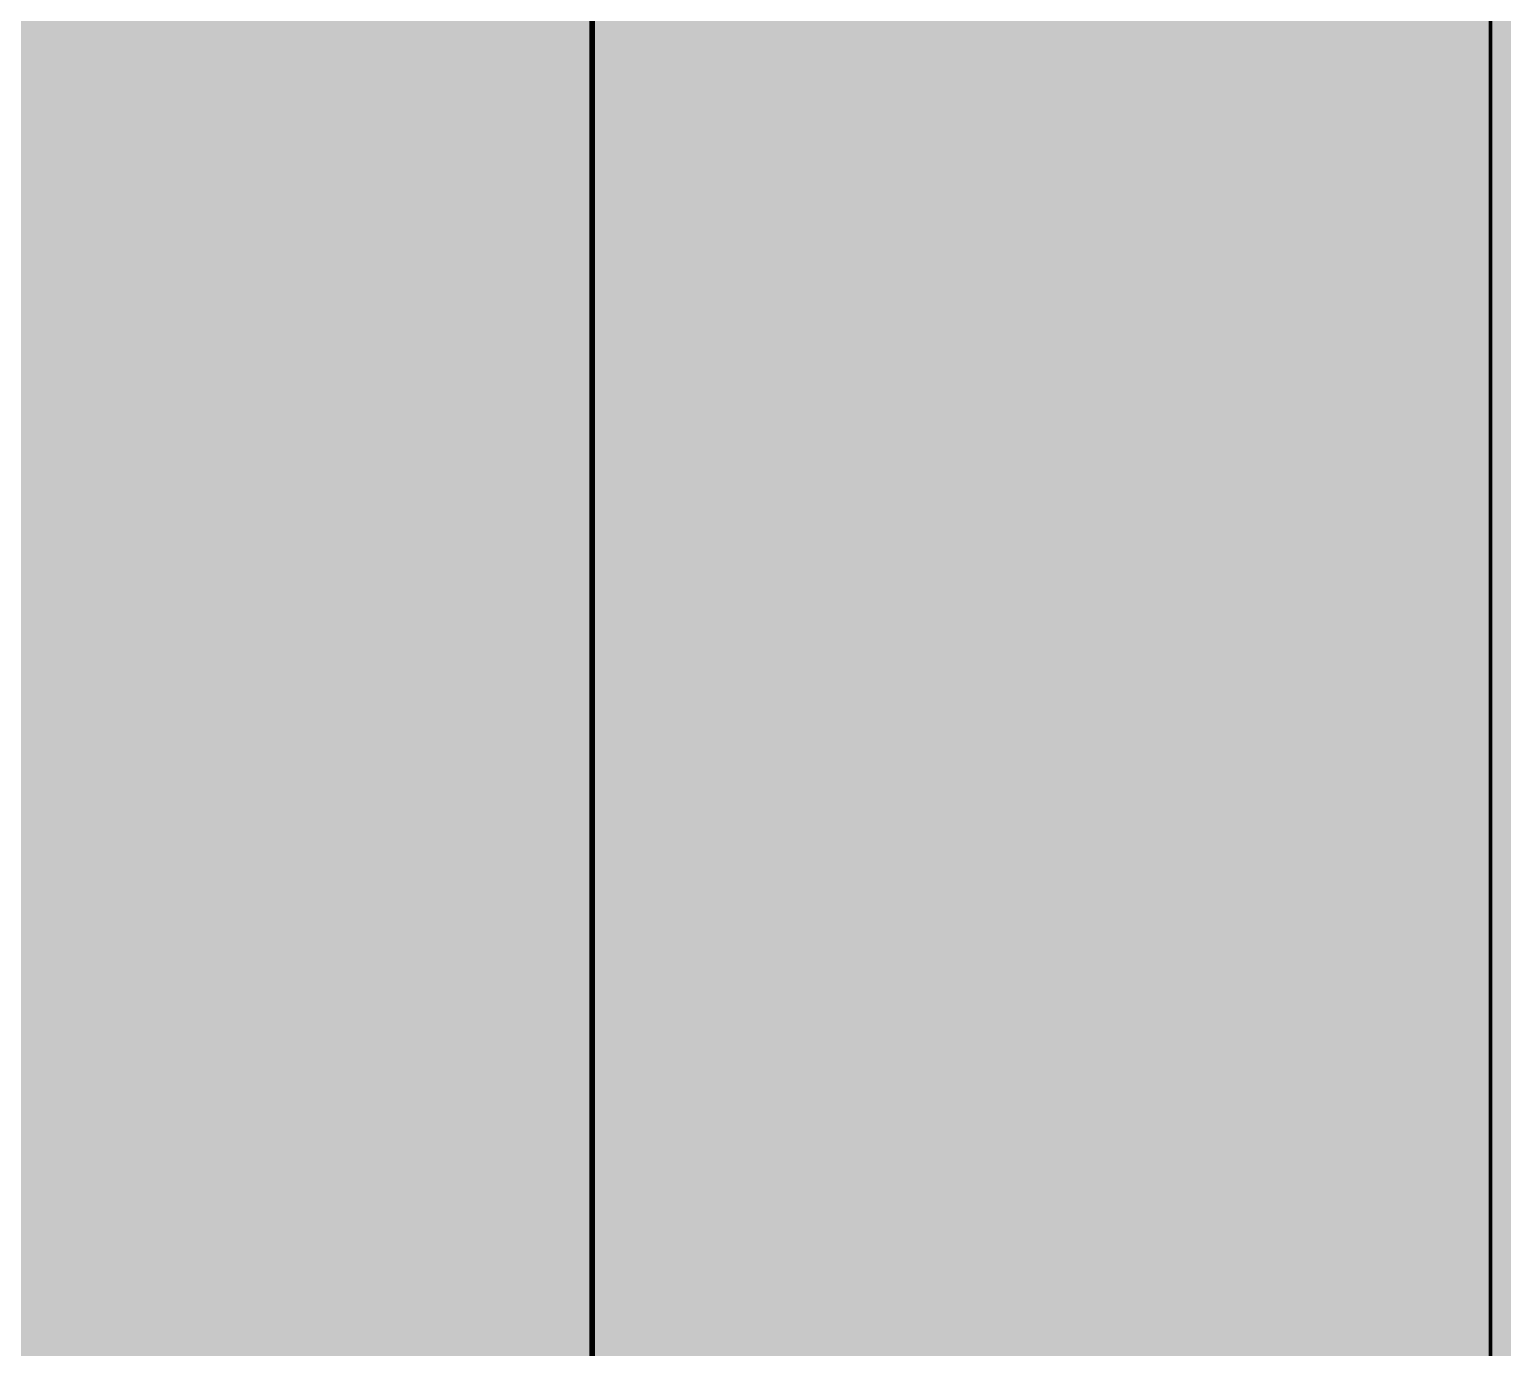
# Model space of a CAD drawing. Header units: millimetres. Extents: x 0 to 418, y 2 to 297.
# Drawn here: x 347.71 to 372, y 219.51 to 241.25 of the extents above; entities that cross this region are included whole.
import ezdxf

# ---------------------------------------------------------------- set-up
doc = ezdxf.new("R2010")
doc.units = ezdxf.units.MM
doc.header["$MEASUREMENT"] = 0
doc.layers.get('0').update_dxf_attribs({"linetype": 'CONTINUOUS'})

msp = doc.modelspace()

# ---------------------------------------------------------------- hatches: boundary and pattern name
at = {"true_color": 0xffffff}
for points in [[(-0.132, 297.01), (-0.132, 1.627), (417.7, 1.627), (417.7, 297.01)], [(-0.132, 297.01), (-0.132, 1.89), (417.7, 1.89), (417.7, 297.01)], [(346.856, 259.828), (346.856, 215.098), (356.969, 215.098), (356.969, 259.828)], [(357.002, 259.828), (357.002, 195.233), (371.803, 195.233), (371.803, 259.828)]]:
    msp.add_hatch(color=0, dxfattribs=at).paths.add_polyline_path(points)
at = {"true_color": 0x000007}
h = msp.add_hatch(color=0, dxfattribs=at)
h.paths.add_polyline_path([(349.421, 237.94), (350.013, 240.834), (350.885, 240.834), (350.885, 240.834), (350.911, 240.834), (350.937, 240.834), (350.963, 240.833), (350.987, 240.833), (351.012, 240.832), (351.036, 240.831), (351.059, 240.83), (351.081, 240.829), (351.104, 240.827), (351.125, 240.826), (351.146, 240.824), (351.166, 240.822), (351.186, 240.82), (351.205, 240.817), (351.224, 240.815), (351.242, 240.812), (351.259, 240.809), (351.276, 240.806), (351.292, 240.803), (351.307, 240.8), (351.322, 240.796), (351.336, 240.793), (351.349, 240.789), (351.362, 240.785), (351.382, 240.781), (351.402, 240.776), (351.422, 240.77), (351.441, 240.764), (351.46, 240.758), (351.479, 240.751), (351.498, 240.744), (351.516, 240.737), (351.534, 240.729), (351.551, 240.72), (351.569, 240.712), (351.586, 240.703), (351.603, 240.693), (351.619, 240.684), (351.635, 240.673), (351.652, 240.663), (351.667, 240.652), (351.683, 240.642), (351.699, 240.63), (351.714, 240.619), (351.729, 240.607), (351.744, 240.595), (351.758, 240.583), (351.773, 240.571), (351.787, 240.559), (351.801, 240.546), (351.814, 240.533), (351.828, 240.519), (351.84, 240.505), (351.853, 240.491), (351.865, 240.476), (351.877, 240.461), (351.888, 240.446), (351.9, 240.431), (351.91, 240.415), (351.921, 240.398), (351.931, 240.382), (351.941, 240.365), (351.95, 240.348), (351.959, 240.33), (351.968, 240.312), (351.976, 240.294), (351.984, 240.275), (351.992, 240.256), (351.999, 240.237), (352.006, 240.217), (352.013, 240.197), (352.019, 240.176), (352.019, 240.176), (352.028, 240.158), (352.035, 240.139), (352.043, 240.119), (352.05, 240.1), (352.056, 240.08), (352.063, 240.06), (352.069, 240.039), (352.074, 240.018), (352.08, 239.997), (352.085, 239.975), (352.089, 239.954), (352.093, 239.932), (352.097, 239.91), (352.101, 239.887), (352.104, 239.864), (352.107, 239.841), (352.11, 239.818), (352.112, 239.795), (352.114, 239.771), (352.115, 239.747), (352.117, 239.723), (352.117, 239.699), (352.118, 239.675), (352.118, 239.65), (352.118, 239.622), (352.117, 239.593), (352.116, 239.565), (352.114, 239.536), (352.112, 239.508), (352.109, 239.481), (352.106, 239.453), (352.103, 239.425), (352.099, 239.398), (352.095, 239.371), (352.09, 239.344), (352.085, 239.317), (352.08, 239.291), (352.074, 239.264), (352.068, 239.238), (352.062, 239.212), (352.056, 239.186), (352.049, 239.16), (352.042, 239.134), (352.034, 239.109), (352.027, 239.084), (352.019, 239.059), (352.011, 239.034), (352.003, 239.009), (351.995, 238.986), (351.986, 238.964), (351.977, 238.941), (351.967, 238.919), (351.958, 238.896), (351.948, 238.874), (351.937, 238.852), (351.927, 238.83), (351.916, 238.808), (351.905, 238.786), (351.893, 238.765), (351.882, 238.744), (351.87, 238.723), (351.858, 238.702), (351.845, 238.682), (351.832, 238.662), (351.82, 238.642), (351.806, 238.623), (351.793, 238.604), (351.78, 238.585), (351.766, 238.567), (351.752, 238.549), (351.738, 238.532), (351.723, 238.516), (351.723, 238.516), (351.709, 238.497), (351.695, 238.479), (351.68, 238.462), (351.666, 238.444), (351.652, 238.427), (351.637, 238.411), (351.623, 238.394), (351.608, 238.378), (351.594, 238.363), (351.58, 238.348), (351.565, 238.333), (351.551, 238.318), (351.536, 238.304), (351.522, 238.29), (351.508, 238.277), (351.493, 238.263), (351.479, 238.25), (351.464, 238.238), (351.45, 238.226), (351.436, 238.214), (351.421, 238.203), (351.407, 238.191), (351.392, 238.181), (351.378, 238.17), (351.378, 238.17), (351.362, 238.16), (351.345, 238.15), (351.328, 238.14), (351.311, 238.13), (351.294, 238.121), (351.276, 238.112), (351.259, 238.103), (351.241, 238.094), (351.223, 238.085), (351.205, 238.077), (351.187, 238.069), (351.168, 238.061), (351.15, 238.054), (351.131, 238.046), (351.112, 238.039), (351.093, 238.033), (351.074, 238.026), (351.054, 238.02), (351.035, 238.014), (351.015, 238.008), (350.995, 238.003), (350.975, 237.998), (350.955, 237.994), (350.934, 237.989), (350.934, 237.989), (350.917, 237.985), (350.901, 237.981), (350.883, 237.978), (350.866, 237.974), (350.848, 237.971), (350.83, 237.968), (350.811, 237.965), (350.792, 237.962), (350.773, 237.959), (350.754, 237.957), (350.734, 237.954), (350.714, 237.952), (350.694, 237.95), (350.674, 237.948), (350.653, 237.947), (350.632, 237.945), (350.611, 237.944), (350.59, 237.943), (350.568, 237.942), (350.546, 237.941), (350.524, 237.941), (350.502, 237.94), (350.48, 237.94), (350.457, 237.94), (350.457, 237.94), (349.421, 237.94), (350.457, 237.94)])
h.paths.add_polyline_path([(349.865, 238.269), (350.326, 238.269), (350.326, 238.269), (350.352, 238.269), (350.378, 238.269), (350.404, 238.27), (350.43, 238.27), (350.455, 238.271), (350.48, 238.272), (350.505, 238.273), (350.529, 238.274), (350.553, 238.276), (350.577, 238.277), (350.6, 238.279), (350.624, 238.281), (350.647, 238.283), (350.669, 238.286), (350.692, 238.288), (350.714, 238.291), (350.736, 238.294), (350.758, 238.297), (350.78, 238.3), (350.801, 238.303), (350.822, 238.307), (350.843, 238.31), (350.864, 238.314), (350.885, 238.318), (350.885, 238.318), (350.897, 238.322), (350.909, 238.326), (350.921, 238.331), (350.933, 238.335), (350.944, 238.339), (350.956, 238.343), (350.967, 238.347), (350.978, 238.352), (350.989, 238.356), (351, 238.36), (351.01, 238.365), (351.02, 238.37), (351.031, 238.374), (351.041, 238.379), (351.05, 238.384), (351.06, 238.389), (351.07, 238.394), (351.079, 238.399), (351.088, 238.404), (351.097, 238.41), (351.106, 238.416), (351.115, 238.421), (351.123, 238.427), (351.131, 238.433), (351.144, 238.44), (351.156, 238.446), (351.168, 238.453), (351.179, 238.461), (351.191, 238.468), (351.203, 238.476), (351.214, 238.484), (351.225, 238.493), (351.236, 238.502), (351.247, 238.511), (351.258, 238.52), (351.269, 238.53), (351.28, 238.54), (351.291, 238.55), (351.301, 238.56), (351.312, 238.571), (351.322, 238.582), (351.333, 238.593), (351.343, 238.604), (351.353, 238.616), (351.364, 238.627), (351.374, 238.639), (351.384, 238.651), (351.395, 238.664), (351.395, 238.664), (351.407, 238.68), (351.419, 238.697), (351.431, 238.714), (351.442, 238.731), (351.454, 238.748), (351.465, 238.765), (351.476, 238.783), (351.487, 238.801), (351.498, 238.818), (351.508, 238.837), (351.518, 238.855), (351.528, 238.873), (351.538, 238.892), (351.547, 238.911), (351.556, 238.929), (351.565, 238.949), (351.574, 238.968), (351.582, 238.987), (351.59, 239.007), (351.597, 239.027), (351.605, 239.047), (351.612, 239.067), (351.618, 239.087), (351.625, 239.108), (351.625, 239.108), (351.633, 239.128), (351.641, 239.149), (351.648, 239.17), (351.655, 239.191), (351.662, 239.213), (351.668, 239.234), (351.674, 239.256), (351.68, 239.278), (351.685, 239.3), (351.69, 239.323), (351.695, 239.346), (351.699, 239.369), (351.703, 239.392), (351.706, 239.415), (351.71, 239.439), (351.712, 239.463), (351.715, 239.488), (351.717, 239.512), (351.719, 239.537), (351.721, 239.562), (351.722, 239.588), (351.723, 239.614), (351.723, 239.64), (351.723, 239.667), (351.723, 239.695), (351.722, 239.723), (351.721, 239.751), (351.719, 239.778), (351.717, 239.804), (351.714, 239.83), (351.711, 239.856), (351.708, 239.88), (351.704, 239.905), (351.699, 239.929), (351.694, 239.952), (351.689, 239.975), (351.683, 239.997), (351.676, 240.019), (351.67, 240.041), (351.663, 240.061), (351.655, 240.082), (351.647, 240.101), (351.639, 240.121), (351.63, 240.139), (351.621, 240.158), (351.612, 240.175), (351.602, 240.193), (351.592, 240.209), (351.582, 240.226), (351.571, 240.241), (351.56, 240.256), (351.549, 240.271), (351.538, 240.285), (351.527, 240.299), (351.515, 240.312), (351.504, 240.324), (351.492, 240.337), (351.479, 240.348), (351.467, 240.359), (351.454, 240.37), (351.441, 240.38), (351.428, 240.389), (351.414, 240.398), (351.401, 240.407), (351.387, 240.415), (351.372, 240.422), (351.358, 240.429), (351.343, 240.435), (351.327, 240.441), (351.312, 240.447), (351.296, 240.452), (351.279, 240.456), (351.269, 240.46), (351.258, 240.464), (351.246, 240.468), (351.233, 240.471), (351.22, 240.474), (351.206, 240.478), (351.191, 240.481), (351.176, 240.483), (351.16, 240.486), (351.144, 240.489), (351.127, 240.491), (351.109, 240.493), (351.091, 240.495), (351.072, 240.497), (351.052, 240.498), (351.032, 240.5), (351.012, 240.501), (350.99, 240.502), (350.969, 240.503), (350.946, 240.504), (350.924, 240.505), (350.9, 240.505), (350.876, 240.505), (350.852, 240.505), (350.342, 240.505), (349.865, 238.269), (350.342, 240.505)])
h = msp.add_hatch(color=0, dxfattribs=at)
edge = h.paths.add_edge_path()
edge.add_line((352.365, 237.94), (352.71, 237.989))
edge.add_spline(control_points=[(352.71, 237.989), (352.743, 237.775), (352.809, 237.644), (352.891, 237.545), (352.891, 237.545), (352.99, 237.463), (353.105, 237.414), (353.253, 237.414), (353.253, 237.414), (353.417, 237.414), (353.582, 237.479), (353.697, 237.611), (353.697, 237.611), (353.828, 237.726), (353.894, 237.874), (353.894, 238.039), (353.894, 238.039), (353.894, 238.187), (353.845, 238.302), (353.746, 238.4), (353.746, 238.4), (353.648, 238.483), (353.532, 238.532), (353.368, 238.532), (353.368, 238.532), (353.351, 238.532), (353.302, 238.532), (353.253, 238.532)], knot_values=[0, 0, 0, 0, 0.035714, 0.035714, 0.035714, 0.035714, 0.071429, 0.071429, 0.071429, 0.071429, 0.107143, 0.107143, 0.107143, 0.107143, 0.142857, 0.142857, 0.142857, 0.142857, 0.178571, 0.178571, 0.178571, 0.178571, 0.214286, 0.214286, 0.214286, 0.214286, 1, 1, 1, 1], degree=3, periodic=0)
edge.add_line((353.253, 238.532), (353.319, 238.828))
edge.add_spline(control_points=[(353.319, 238.828), (353.351, 238.812), (353.384, 238.812), (353.417, 238.812), (353.417, 238.812), (353.615, 238.812), (353.763, 238.861), (353.878, 238.96), (353.878, 238.96), (353.993, 239.058), (354.042, 239.19), (354.042, 239.321), (354.042, 239.321), (354.042, 239.469), (353.993, 239.568), (353.911, 239.667), (353.911, 239.667), (353.812, 239.749), (353.713, 239.798), (353.582, 239.798), (353.582, 239.798), (353.45, 239.798), (353.335, 239.749), (353.236, 239.667), (353.236, 239.667), (353.138, 239.568), (353.072, 239.436), (353.039, 239.272)], knot_values=[0, 0, 0, 0, 0.035714, 0.035714, 0.035714, 0.035714, 0.071429, 0.071429, 0.071429, 0.071429, 0.107143, 0.107143, 0.107143, 0.107143, 0.142857, 0.142857, 0.142857, 0.142857, 0.178571, 0.178571, 0.178571, 0.178571, 0.214286, 0.214286, 0.214286, 0.214286, 1, 1, 1, 1], degree=3, periodic=0)
edge.add_line((353.039, 239.272), (352.694, 239.338))
edge.add_spline(control_points=[(352.694, 239.338), (352.743, 239.584), (352.858, 239.765), (353.023, 239.897), (353.023, 239.897), (353.187, 240.028), (353.384, 240.094), (353.598, 240.094), (353.598, 240.094), (353.845, 240.094), (354.026, 240.012), (354.174, 239.864), (354.174, 239.864), (354.322, 239.732), (354.404, 239.552), (354.404, 239.338), (354.404, 239.338), (354.404, 239.19), (354.355, 239.058), (354.289, 238.943), (354.289, 238.943), (354.207, 238.828), (354.075, 238.729), (353.927, 238.664), (353.927, 238.664), (354.042, 238.598), (354.124, 238.516), (354.174, 238.417), (354.174, 238.417), (354.24, 238.318), (354.256, 238.219), (354.256, 238.088), (354.256, 238.088), (354.256, 237.841), (354.157, 237.611), (353.976, 237.414), (353.976, 237.414), (353.779, 237.233), (353.549, 237.134), (353.269, 237.134), (353.269, 237.134), (353.006, 237.134), (352.809, 237.2), (352.644, 237.348), (352.644, 237.348), (352.48, 237.496), (352.381, 237.693), (352.365, 237.94)], knot_values=[0, 0, 0, 0, 0.020833, 0.020833, 0.020833, 0.020833, 0.041667, 0.041667, 0.041667, 0.041667, 0.0625, 0.0625, 0.0625, 0.0625, 0.083333, 0.083333, 0.083333, 0.083333, 0.104167, 0.104167, 0.104167, 0.104167, 0.125, 0.125, 0.125, 0.125, 0.145833, 0.145833, 0.145833, 0.145833, 0.166667, 0.166667, 0.166667, 0.166667, 0.1875, 0.1875, 0.1875, 0.1875, 0.208333, 0.208333, 0.208333, 0.208333, 0.229167, 0.229167, 0.229167, 0.229167, 1, 1, 1, 1], degree=3, periodic=0)
h = msp.add_hatch(color=0, dxfattribs=at)
h.paths.add_polyline_path([(349.619, 232.382), (350.227, 235.276), (351.099, 235.276), (351.099, 235.276), (351.125, 235.276), (351.151, 235.276), (351.176, 235.275), (351.2, 235.274), (351.224, 235.274), (351.247, 235.273), (351.27, 235.272), (351.292, 235.27), (351.313, 235.269), (351.334, 235.267), (351.354, 235.265), (351.374, 235.264), (351.393, 235.261), (351.412, 235.259), (351.43, 235.257), (351.448, 235.254), (351.466, 235.251), (351.482, 235.248), (351.499, 235.245), (351.515, 235.242), (351.531, 235.238), (351.546, 235.234), (351.561, 235.231), (351.575, 235.227), (351.596, 235.222), (351.616, 235.217), (351.636, 235.212), (351.655, 235.206), (351.674, 235.2), (351.693, 235.193), (351.711, 235.186), (351.73, 235.178), (351.747, 235.17), (351.765, 235.162), (351.782, 235.153), (351.8, 235.144), (351.816, 235.135), (351.833, 235.125), (351.849, 235.115), (351.865, 235.105), (351.881, 235.094), (351.897, 235.083), (351.912, 235.072), (351.928, 235.061), (351.943, 235.049), (351.957, 235.037), (351.972, 235.025), (351.987, 235.013), (352.001, 235), (352.015, 234.987), (352.028, 234.974), (352.041, 234.961), (352.054, 234.947), (352.067, 234.933), (352.079, 234.918), (352.091, 234.903), (352.102, 234.888), (352.113, 234.872), (352.124, 234.856), (352.135, 234.84), (352.145, 234.823), (352.154, 234.806), (352.164, 234.789), (352.173, 234.772), (352.182, 234.754), (352.19, 234.735), (352.198, 234.717), (352.206, 234.698), (352.213, 234.678), (352.22, 234.658), (352.227, 234.638), (352.233, 234.618), (352.233, 234.618), (352.241, 234.599), (352.249, 234.58), (352.256, 234.561), (352.262, 234.541), (352.268, 234.521), (352.274, 234.501), (352.279, 234.481), (352.284, 234.46), (352.288, 234.439), (352.292, 234.417), (352.296, 234.395), (352.299, 234.373), (352.302, 234.351), (352.305, 234.329), (352.307, 234.306), (352.309, 234.283), (352.31, 234.26), (352.312, 234.236), (352.313, 234.213), (352.314, 234.189), (352.315, 234.165), (352.315, 234.141), (352.315, 234.116), (352.315, 234.092), (352.315, 234.063), (352.315, 234.035), (352.314, 234.006), (352.313, 233.978), (352.311, 233.95), (352.309, 233.922), (352.307, 233.895), (352.305, 233.868), (352.302, 233.841), (352.298, 233.814), (352.295, 233.787), (352.291, 233.761), (352.287, 233.735), (352.282, 233.709), (352.277, 233.683), (352.272, 233.658), (352.266, 233.633), (352.26, 233.608), (352.254, 233.584), (352.247, 233.56), (352.24, 233.536), (352.233, 233.513), (352.225, 233.49), (352.217, 233.467), (352.208, 233.442), (352.2, 233.418), (352.191, 233.394), (352.181, 233.371), (352.172, 233.348), (352.162, 233.325), (352.151, 233.302), (352.141, 233.28), (352.13, 233.258), (352.119, 233.236), (352.107, 233.215), (352.096, 233.194), (352.084, 233.173), (352.071, 233.152), (352.059, 233.131), (352.046, 233.111), (352.033, 233.091), (352.02, 233.071), (352.007, 233.052), (351.993, 233.033), (351.98, 233.013), (351.966, 232.994), (351.952, 232.976), (351.937, 232.957), (351.937, 232.957), (351.923, 232.939), (351.908, 232.921), (351.894, 232.903), (351.88, 232.886), (351.865, 232.869), (351.851, 232.852), (351.836, 232.836), (351.822, 232.82), (351.807, 232.804), (351.792, 232.789), (351.777, 232.774), (351.763, 232.76), (351.748, 232.746), (351.733, 232.732), (351.717, 232.718), (351.702, 232.705), (351.687, 232.692), (351.671, 232.68), (351.656, 232.667), (351.64, 232.656), (351.624, 232.644), (351.608, 232.633), (351.592, 232.622), (351.575, 232.612), (351.575, 232.612), (351.561, 232.602), (351.546, 232.592), (351.531, 232.582), (351.515, 232.572), (351.499, 232.563), (351.483, 232.553), (351.467, 232.544), (351.45, 232.536), (351.433, 232.527), (351.416, 232.519), (351.398, 232.511), (351.38, 232.503), (351.362, 232.495), (351.344, 232.488), (351.325, 232.481), (351.306, 232.474), (351.287, 232.468), (351.268, 232.461), (351.248, 232.456), (351.229, 232.45), (351.209, 232.445), (351.189, 232.44), (351.168, 232.435), (351.148, 232.431), (351.148, 232.431), (351.131, 232.427), (351.114, 232.423), (351.097, 232.419), (351.079, 232.416), (351.062, 232.412), (351.043, 232.409), (351.025, 232.406), (351.006, 232.403), (350.987, 232.401), (350.967, 232.398), (350.948, 232.396), (350.928, 232.394), (350.908, 232.392), (350.887, 232.39), (350.867, 232.388), (350.846, 232.387), (350.825, 232.386), (350.803, 232.385), (350.782, 232.384), (350.76, 232.383), (350.738, 232.382), (350.716, 232.382), (350.694, 232.382), (350.671, 232.382), (350.671, 232.382), (349.619, 232.382), (350.671, 232.382)])
h.paths.add_polyline_path([(350.079, 232.71), (350.539, 232.71), (350.539, 232.71), (350.564, 232.711), (350.589, 232.711), (350.613, 232.711), (350.638, 232.712), (350.662, 232.713), (350.687, 232.714), (350.711, 232.715), (350.735, 232.717), (350.759, 232.718), (350.783, 232.72), (350.806, 232.722), (350.829, 232.725), (350.852, 232.728), (350.875, 232.731), (350.897, 232.734), (350.919, 232.737), (350.941, 232.741), (350.963, 232.745), (350.984, 232.75), (351.004, 232.754), (351.024, 232.759), (351.044, 232.765), (351.063, 232.77), (351.082, 232.776), (351.082, 232.776), (351.094, 232.778), (351.107, 232.781), (351.119, 232.783), (351.131, 232.786), (351.143, 232.789), (351.156, 232.792), (351.168, 232.795), (351.18, 232.798), (351.191, 232.802), (351.203, 232.805), (351.215, 232.809), (351.226, 232.813), (351.237, 232.817), (351.248, 232.822), (351.259, 232.826), (351.27, 232.831), (351.28, 232.836), (351.29, 232.841), (351.3, 232.846), (351.31, 232.852), (351.319, 232.857), (351.328, 232.863), (351.337, 232.869), (351.345, 232.875), (351.357, 232.883), (351.37, 232.891), (351.381, 232.9), (351.393, 232.908), (351.405, 232.916), (351.416, 232.925), (351.427, 232.933), (351.438, 232.942), (351.449, 232.951), (351.46, 232.96), (351.471, 232.969), (351.481, 232.978), (351.491, 232.987), (351.501, 232.997), (351.511, 233.006), (351.521, 233.016), (351.53, 233.026), (351.539, 233.037), (351.549, 233.047), (351.558, 233.058), (351.566, 233.07), (351.575, 233.081), (351.584, 233.093), (351.592, 233.105), (351.592, 233.105), (351.604, 233.122), (351.616, 233.138), (351.628, 233.155), (351.64, 233.172), (351.651, 233.189), (351.663, 233.207), (351.674, 233.224), (351.685, 233.242), (351.696, 233.26), (351.707, 233.278), (351.717, 233.296), (351.728, 233.315), (351.738, 233.333), (351.748, 233.352), (351.758, 233.371), (351.767, 233.39), (351.777, 233.409), (351.786, 233.429), (351.795, 233.449), (351.804, 233.468), (351.813, 233.488), (351.822, 233.508), (351.83, 233.529), (351.839, 233.549), (351.839, 233.549), (351.847, 233.57), (351.854, 233.591), (351.861, 233.612), (351.867, 233.634), (351.874, 233.656), (351.879, 233.678), (351.884, 233.701), (351.889, 233.723), (351.893, 233.746), (351.897, 233.769), (351.901, 233.793), (351.904, 233.816), (351.907, 233.84), (351.91, 233.864), (351.912, 233.888), (351.914, 233.912), (351.916, 233.936), (351.917, 233.961), (351.918, 233.985), (351.919, 234.01), (351.92, 234.034), (351.92, 234.059), (351.921, 234.084), (351.921, 234.108), (351.921, 234.139), (351.92, 234.169), (351.919, 234.198), (351.918, 234.226), (351.916, 234.254), (351.914, 234.281), (351.912, 234.307), (351.909, 234.333), (351.906, 234.358), (351.902, 234.382), (351.898, 234.406), (351.894, 234.429), (351.889, 234.451), (351.884, 234.473), (351.878, 234.494), (351.872, 234.514), (351.865, 234.533), (351.858, 234.552), (351.851, 234.57), (351.843, 234.588), (351.834, 234.605), (351.825, 234.621), (351.816, 234.636), (351.806, 234.651), (351.795, 234.667), (351.785, 234.683), (351.774, 234.698), (351.763, 234.713), (351.752, 234.727), (351.741, 234.74), (351.729, 234.753), (351.717, 234.766), (351.705, 234.778), (351.693, 234.79), (351.681, 234.801), (351.668, 234.811), (351.655, 234.821), (351.642, 234.831), (351.628, 234.84), (351.614, 234.848), (351.6, 234.856), (351.586, 234.864), (351.571, 234.871), (351.556, 234.877), (351.541, 234.883), (351.525, 234.888), (351.509, 234.893), (351.493, 234.898), (351.481, 234.902), (351.468, 234.906), (351.454, 234.909), (351.44, 234.913), (351.425, 234.916), (351.41, 234.919), (351.394, 234.922), (351.378, 234.925), (351.361, 234.928), (351.344, 234.93), (351.326, 234.932), (351.308, 234.935), (351.289, 234.937), (351.27, 234.938), (351.25, 234.94), (351.23, 234.941), (351.209, 234.943), (351.188, 234.944), (351.166, 234.945), (351.144, 234.946), (351.121, 234.946), (351.098, 234.947), (351.074, 234.947), (351.049, 234.947), (350.539, 234.947), (350.079, 232.71), (350.539, 234.947)])
h = msp.add_hatch(color=0, dxfattribs=at)
h.paths.add_polyline_path([(353.335, 232.382), (353.467, 232.99), (352.513, 232.99), (352.562, 233.27), (353.878, 234.733), (354.124, 234.733), (353.812, 233.237), (354.141, 233.237), (354.092, 232.99), (353.763, 232.99), (353.631, 232.382)])
h.paths.add_polyline_path([(353.516, 233.237), (353.73, 234.223), (352.842, 233.237)])
h = msp.add_hatch(color=0, dxfattribs=at)
h.paths.add_polyline_path([(349.602, 227.596), (350.211, 230.474), (351.082, 230.474), (351.082, 230.474), (351.107, 230.474), (351.131, 230.474), (351.155, 230.474), (351.178, 230.474), (351.201, 230.474), (351.224, 230.473), (351.246, 230.473), (351.268, 230.473), (351.289, 230.472), (351.31, 230.472), (351.331, 230.471), (351.351, 230.47), (351.371, 230.469), (351.391, 230.467), (351.41, 230.466), (351.428, 230.464), (351.446, 230.462), (351.464, 230.46), (351.481, 230.458), (351.497, 230.455), (351.514, 230.452), (351.529, 230.449), (351.544, 230.445), (351.559, 230.441), (351.577, 230.435), (351.596, 230.428), (351.614, 230.422), (351.632, 230.415), (351.649, 230.408), (351.667, 230.4), (351.684, 230.393), (351.702, 230.385), (351.719, 230.377), (351.735, 230.368), (351.752, 230.36), (351.769, 230.351), (351.785, 230.341), (351.801, 230.331), (351.817, 230.321), (351.833, 230.311), (351.849, 230.3), (351.864, 230.288), (351.88, 230.277), (351.895, 230.264), (351.91, 230.252), (351.925, 230.239), (351.939, 230.225), (351.954, 230.211), (351.968, 230.198), (351.982, 230.185), (351.995, 230.172), (352.009, 230.159), (352.021, 230.145), (352.034, 230.131), (352.046, 230.117), (352.058, 230.102), (352.07, 230.087), (352.082, 230.072), (352.093, 230.056), (352.104, 230.04), (352.114, 230.024), (352.125, 230.008), (352.135, 229.991), (352.145, 229.975), (352.155, 229.957), (352.164, 229.94), (352.173, 229.923), (352.182, 229.905), (352.191, 229.887), (352.2, 229.869), (352.208, 229.851), (352.217, 229.833), (352.217, 229.833), (352.223, 229.812), (352.229, 229.791), (352.234, 229.77), (352.24, 229.749), (352.245, 229.728), (352.25, 229.706), (352.255, 229.685), (352.26, 229.663), (352.264, 229.642), (352.269, 229.62), (352.273, 229.598), (352.276, 229.576), (352.28, 229.554), (352.283, 229.531), (352.286, 229.509), (352.289, 229.487), (352.291, 229.464), (352.293, 229.442), (352.295, 229.419), (352.296, 229.397), (352.298, 229.374), (352.298, 229.352), (352.299, 229.329), (352.299, 229.306), (352.299, 229.276), (352.298, 229.246), (352.297, 229.216), (352.296, 229.187), (352.295, 229.158), (352.293, 229.13), (352.29, 229.102), (352.287, 229.074), (352.284, 229.047), (352.281, 229.02), (352.277, 228.994), (352.272, 228.967), (352.267, 228.941), (352.262, 228.915), (352.256, 228.89), (352.25, 228.864), (352.244, 228.839), (352.237, 228.814), (352.229, 228.789), (352.221, 228.764), (352.212, 228.739), (352.203, 228.714), (352.194, 228.69), (352.184, 228.665), (352.176, 228.641), (352.167, 228.616), (352.158, 228.593), (352.15, 228.569), (352.141, 228.546), (352.131, 228.523), (352.122, 228.5), (352.112, 228.478), (352.102, 228.456), (352.092, 228.434), (352.082, 228.413), (352.071, 228.392), (352.06, 228.371), (352.049, 228.35), (352.037, 228.33), (352.026, 228.309), (352.014, 228.289), (352.001, 228.27), (351.989, 228.25), (351.976, 228.231), (351.962, 228.212), (351.949, 228.193), (351.935, 228.174), (351.921, 228.155), (351.921, 228.155), (351.906, 228.137), (351.892, 228.119), (351.877, 228.101), (351.862, 228.084), (351.847, 228.067), (351.832, 228.05), (351.817, 228.034), (351.801, 228.018), (351.786, 228.003), (351.771, 227.987), (351.755, 227.972), (351.74, 227.958), (351.724, 227.944), (351.709, 227.93), (351.694, 227.916), (351.678, 227.903), (351.663, 227.89), (351.648, 227.878), (351.633, 227.866), (351.618, 227.854), (351.603, 227.842), (351.588, 227.831), (351.573, 227.82), (351.559, 227.81), (351.559, 227.81), (351.542, 227.8), (351.526, 227.79), (351.509, 227.781), (351.492, 227.771), (351.475, 227.762), (351.457, 227.754), (351.44, 227.746), (351.422, 227.737), (351.404, 227.73), (351.386, 227.722), (351.368, 227.714), (351.349, 227.707), (351.331, 227.7), (351.312, 227.693), (351.293, 227.686), (351.274, 227.68), (351.255, 227.673), (351.235, 227.666), (351.216, 227.66), (351.196, 227.654), (351.176, 227.648), (351.156, 227.641), (351.135, 227.635), (351.115, 227.629), (351.115, 227.629), (351.098, 227.627), (351.082, 227.625), (351.065, 227.623), (351.048, 227.621), (351.03, 227.619), (351.013, 227.617), (350.995, 227.615), (350.977, 227.613), (350.958, 227.611), (350.94, 227.61), (350.921, 227.608), (350.901, 227.606), (350.882, 227.605), (350.861, 227.603), (350.841, 227.602), (350.82, 227.601), (350.799, 227.6), (350.777, 227.599), (350.755, 227.598), (350.733, 227.597), (350.71, 227.597), (350.686, 227.596), (350.662, 227.596), (350.638, 227.596), (350.638, 227.596), (349.602, 227.596), (350.638, 227.596)])
h.paths.add_polyline_path([(350.063, 227.925), (350.507, 227.925), (350.507, 227.925), (350.533, 227.925), (350.559, 227.925), (350.585, 227.926), (350.611, 227.926), (350.636, 227.927), (350.661, 227.928), (350.686, 227.929), (350.71, 227.93), (350.734, 227.932), (350.758, 227.934), (350.781, 227.935), (350.805, 227.937), (350.828, 227.939), (350.85, 227.942), (350.873, 227.944), (350.895, 227.947), (350.917, 227.95), (350.939, 227.953), (350.961, 227.956), (350.982, 227.959), (351.003, 227.963), (351.024, 227.966), (351.045, 227.97), (351.066, 227.974), (351.066, 227.974), (351.078, 227.977), (351.09, 227.979), (351.102, 227.982), (351.114, 227.985), (351.125, 227.988), (351.137, 227.992), (351.148, 227.996), (351.159, 228), (351.17, 228.004), (351.18, 228.008), (351.191, 228.013), (351.201, 228.017), (351.212, 228.022), (351.222, 228.027), (351.231, 228.032), (351.241, 228.036), (351.251, 228.041), (351.26, 228.046), (351.269, 228.051), (351.278, 228.055), (351.287, 228.06), (351.296, 228.064), (351.304, 228.069), (351.312, 228.073), (351.325, 228.081), (351.337, 228.09), (351.349, 228.098), (351.36, 228.107), (351.372, 228.116), (351.384, 228.125), (351.395, 228.135), (351.406, 228.144), (351.417, 228.154), (351.428, 228.164), (351.439, 228.174), (351.45, 228.184), (351.461, 228.194), (351.471, 228.205), (351.482, 228.216), (351.493, 228.226), (351.503, 228.238), (351.514, 228.249), (351.524, 228.26), (351.534, 228.272), (351.545, 228.283), (351.555, 228.295), (351.565, 228.307), (351.575, 228.32), (351.575, 228.32), (351.588, 228.334), (351.6, 228.349), (351.612, 228.364), (351.623, 228.38), (351.635, 228.396), (351.646, 228.412), (351.657, 228.428), (351.668, 228.445), (351.679, 228.462), (351.689, 228.479), (351.699, 228.497), (351.709, 228.515), (351.719, 228.533), (351.728, 228.551), (351.737, 228.57), (351.746, 228.589), (351.755, 228.608), (351.763, 228.627), (351.771, 228.647), (351.778, 228.666), (351.786, 228.686), (351.793, 228.706), (351.799, 228.727), (351.806, 228.747), (351.806, 228.747), (351.814, 228.768), (351.821, 228.789), (351.829, 228.81), (351.836, 228.832), (351.843, 228.854), (351.849, 228.876), (351.855, 228.899), (351.86, 228.922), (351.866, 228.945), (351.871, 228.969), (351.875, 228.992), (351.88, 229.017), (351.884, 229.041), (351.887, 229.065), (351.89, 229.09), (351.893, 229.115), (351.896, 229.14), (351.898, 229.166), (351.9, 229.191), (351.902, 229.217), (351.903, 229.243), (351.904, 229.27), (351.904, 229.296), (351.904, 229.323), (351.904, 229.351), (351.903, 229.379), (351.902, 229.407), (351.9, 229.434), (351.898, 229.46), (351.895, 229.486), (351.892, 229.511), (351.889, 229.536), (351.884, 229.56), (351.88, 229.584), (351.875, 229.607), (351.869, 229.629), (351.864, 229.651), (351.857, 229.672), (351.851, 229.693), (351.843, 229.713), (351.836, 229.732), (351.828, 229.751), (351.82, 229.769), (351.811, 229.786), (351.802, 229.803), (351.793, 229.819), (351.783, 229.834), (351.773, 229.849), (351.764, 229.865), (351.755, 229.881), (351.746, 229.896), (351.736, 229.911), (351.726, 229.925), (351.715, 229.939), (351.704, 229.952), (351.692, 229.965), (351.681, 229.977), (351.668, 229.989), (351.656, 230), (351.643, 230.011), (351.63, 230.022), (351.617, 230.032), (351.604, 230.042), (351.59, 230.051), (351.576, 230.06), (351.562, 230.069), (351.548, 230.077), (351.534, 230.085), (351.52, 230.092), (351.506, 230.099), (351.491, 230.106), (351.477, 230.112), (351.464, 230.114), (351.451, 230.116), (351.437, 230.118), (351.423, 230.12), (351.409, 230.122), (351.394, 230.124), (351.378, 230.126), (351.362, 230.128), (351.345, 230.13), (351.328, 230.132), (351.31, 230.133), (351.292, 230.135), (351.273, 230.136), (351.254, 230.138), (351.234, 230.139), (351.214, 230.14), (351.193, 230.141), (351.172, 230.142), (351.15, 230.143), (351.127, 230.144), (351.104, 230.144), (351.081, 230.145), (351.057, 230.145), (351.033, 230.145), (350.523, 230.145), (350.063, 227.925), (350.523, 230.145)])
h = msp.add_hatch(color=0, dxfattribs=at)
edge = h.paths.add_edge_path()
edge.add_line((352.562, 227.267), (352.875, 227.3))
edge.add_spline(control_points=[(352.875, 227.3), (352.875, 227.251), (352.875, 227.234), (352.875, 227.218), (352.875, 227.218), (352.875, 227.152), (352.891, 227.07), (352.924, 227.004), (352.924, 227.004), (352.957, 226.922), (353.006, 226.873), (353.072, 226.84), (353.072, 226.84), (353.138, 226.79), (353.203, 226.774), (353.269, 226.774), (353.269, 226.774), (353.368, 226.774), (353.467, 226.807), (353.549, 226.873), (353.549, 226.873), (353.648, 226.938), (353.73, 227.021), (353.779, 227.152), (353.779, 227.152), (353.845, 227.267), (353.878, 227.399), (353.878, 227.514), (353.878, 227.514), (353.878, 227.645), (353.828, 227.761), (353.763, 227.826), (353.763, 227.826), (353.68, 227.909), (353.565, 227.958), (353.45, 227.958), (353.45, 227.958), (353.351, 227.958), (353.269, 227.941), (353.203, 227.892), (353.203, 227.892), (353.121, 227.859), (353.055, 227.793), (352.973, 227.711)], knot_values=[0, 0, 0, 0, 0.022727, 0.022727, 0.022727, 0.022727, 0.045455, 0.045455, 0.045455, 0.045455, 0.068182, 0.068182, 0.068182, 0.068182, 0.090909, 0.090909, 0.090909, 0.090909, 0.113636, 0.113636, 0.113636, 0.113636, 0.136364, 0.136364, 0.136364, 0.136364, 0.159091, 0.159091, 0.159091, 0.159091, 0.181818, 0.181818, 0.181818, 0.181818, 0.204545, 0.204545, 0.204545, 0.204545, 0.227273, 0.227273, 0.227273, 0.227273, 1, 1, 1, 1], degree=3, periodic=0)
edge.add_line((352.973, 227.711), (352.727, 227.728))
edge.add_line((352.727, 227.728), (353.088, 228.961))
edge.add_line((353.088, 228.961), (354.256, 228.961))
edge.add_line((354.256, 228.961), (354.207, 228.681))
edge.add_line((354.207, 228.681), (353.286, 228.681))
edge.add_line((353.286, 228.681), (353.105, 228.073))
edge.add_spline(control_points=[(353.105, 228.073), (353.171, 228.122), (353.253, 228.155), (353.319, 228.188), (353.319, 228.188), (353.384, 228.205), (353.467, 228.221), (353.532, 228.221), (353.532, 228.221), (353.73, 228.221), (353.878, 228.155), (353.993, 228.04), (353.993, 228.04), (354.108, 227.909), (354.174, 227.744), (354.174, 227.53), (354.174, 227.53), (354.174, 227.349), (354.124, 227.185), (354.042, 227.021), (354.042, 227.021), (353.96, 226.873), (353.861, 226.741), (353.713, 226.659), (353.713, 226.659), (353.565, 226.577), (353.417, 226.544), (353.253, 226.544), (353.253, 226.544), (353.121, 226.544), (352.99, 226.577), (352.891, 226.626), (352.891, 226.626), (352.776, 226.692), (352.694, 226.774), (352.644, 226.889), (352.644, 226.889), (352.595, 227.004), (352.562, 227.103), (352.562, 227.218), (352.562, 227.218), (352.562, 227.234), (352.562, 227.251), (352.562, 227.267)], knot_values=[0, 0, 0, 0, 0.022727, 0.022727, 0.022727, 0.022727, 0.045455, 0.045455, 0.045455, 0.045455, 0.068182, 0.068182, 0.068182, 0.068182, 0.090909, 0.090909, 0.090909, 0.090909, 0.113636, 0.113636, 0.113636, 0.113636, 0.136364, 0.136364, 0.136364, 0.136364, 0.159091, 0.159091, 0.159091, 0.159091, 0.181818, 0.181818, 0.181818, 0.181818, 0.204545, 0.204545, 0.204545, 0.204545, 0.227273, 0.227273, 0.227273, 0.227273, 1, 1, 1, 1], degree=3, periodic=0)
h = msp.add_hatch(color=0, dxfattribs=at)
h.paths.add_polyline_path([(349.602, 222.038), (350.211, 224.932), (351.082, 224.932), (351.082, 224.932), (351.107, 224.932), (351.131, 224.932), (351.155, 224.931), (351.178, 224.931), (351.201, 224.93), (351.224, 224.929), (351.246, 224.928), (351.268, 224.927), (351.289, 224.925), (351.31, 224.923), (351.331, 224.922), (351.351, 224.92), (351.371, 224.918), (351.391, 224.915), (351.41, 224.913), (351.428, 224.91), (351.446, 224.907), (351.464, 224.904), (351.481, 224.901), (351.497, 224.898), (351.514, 224.894), (351.529, 224.891), (351.544, 224.887), (351.559, 224.883), (351.577, 224.876), (351.596, 224.87), (351.614, 224.863), (351.632, 224.857), (351.649, 224.85), (351.667, 224.842), (351.684, 224.835), (351.702, 224.827), (351.719, 224.819), (351.735, 224.811), (351.752, 224.803), (351.769, 224.794), (351.785, 224.785), (351.801, 224.776), (351.817, 224.767), (351.833, 224.757), (351.849, 224.747), (351.864, 224.737), (351.88, 224.726), (351.895, 224.716), (351.91, 224.704), (351.925, 224.693), (351.939, 224.681), (351.954, 224.669), (351.968, 224.654), (351.982, 224.64), (351.995, 224.625), (352.009, 224.61), (352.021, 224.595), (352.034, 224.579), (352.046, 224.564), (352.058, 224.548), (352.07, 224.532), (352.082, 224.516), (352.093, 224.5), (352.104, 224.484), (352.114, 224.467), (352.125, 224.451), (352.135, 224.434), (352.145, 224.417), (352.155, 224.4), (352.164, 224.382), (352.173, 224.365), (352.182, 224.347), (352.191, 224.329), (352.2, 224.311), (352.208, 224.293), (352.217, 224.274), (352.217, 224.274), (352.223, 224.254), (352.229, 224.233), (352.234, 224.212), (352.24, 224.192), (352.245, 224.171), (352.25, 224.15), (352.255, 224.13), (352.26, 224.109), (352.264, 224.087), (352.269, 224.066), (352.273, 224.045), (352.276, 224.023), (352.28, 224.002), (352.283, 223.98), (352.286, 223.958), (352.289, 223.936), (352.291, 223.913), (352.293, 223.89), (352.295, 223.867), (352.296, 223.844), (352.298, 223.821), (352.298, 223.797), (352.299, 223.772), (352.299, 223.748), (352.299, 223.719), (352.298, 223.691), (352.297, 223.662), (352.296, 223.634), (352.295, 223.606), (352.293, 223.578), (352.29, 223.551), (352.287, 223.523), (352.284, 223.496), (352.281, 223.469), (352.277, 223.442), (352.272, 223.415), (352.267, 223.388), (352.262, 223.362), (352.256, 223.336), (352.25, 223.309), (352.244, 223.284), (352.237, 223.258), (352.229, 223.232), (352.221, 223.207), (352.212, 223.181), (352.203, 223.156), (352.194, 223.131), (352.184, 223.107), (352.176, 223.084), (352.167, 223.061), (352.158, 223.039), (352.15, 223.016), (352.141, 222.994), (352.131, 222.971), (352.122, 222.949), (352.112, 222.927), (352.102, 222.905), (352.092, 222.883), (352.082, 222.861), (352.071, 222.839), (352.06, 222.818), (352.049, 222.797), (352.037, 222.775), (352.026, 222.755), (352.014, 222.734), (352.001, 222.713), (351.989, 222.693), (351.976, 222.673), (351.962, 222.654), (351.949, 222.635), (351.935, 222.616), (351.921, 222.597), (351.921, 222.597), (351.906, 222.58), (351.892, 222.564), (351.877, 222.548), (351.862, 222.533), (351.847, 222.517), (351.832, 222.502), (351.817, 222.486), (351.801, 222.471), (351.786, 222.457), (351.771, 222.442), (351.755, 222.428), (351.74, 222.414), (351.724, 222.4), (351.709, 222.387), (351.694, 222.373), (351.678, 222.361), (351.663, 222.348), (351.648, 222.336), (351.633, 222.323), (351.618, 222.312), (351.603, 222.3), (351.588, 222.289), (351.573, 222.278), (351.559, 222.268), (351.559, 222.268), (351.542, 222.258), (351.526, 222.248), (351.509, 222.238), (351.492, 222.228), (351.475, 222.219), (351.457, 222.21), (351.44, 222.201), (351.422, 222.192), (351.404, 222.183), (351.386, 222.175), (351.368, 222.167), (351.349, 222.159), (351.331, 222.151), (351.312, 222.144), (351.293, 222.137), (351.274, 222.13), (351.255, 222.124), (351.235, 222.118), (351.216, 222.112), (351.196, 222.106), (351.176, 222.101), (351.156, 222.096), (351.135, 222.091), (351.115, 222.087), (351.115, 222.087), (351.098, 222.083), (351.082, 222.079), (351.065, 222.075), (351.048, 222.072), (351.03, 222.069), (351.013, 222.065), (350.995, 222.062), (350.977, 222.06), (350.958, 222.057), (350.94, 222.055), (350.921, 222.052), (350.901, 222.05), (350.882, 222.048), (350.861, 222.046), (350.841, 222.045), (350.82, 222.043), (350.799, 222.042), (350.777, 222.041), (350.755, 222.04), (350.733, 222.039), (350.71, 222.038), (350.686, 222.038), (350.662, 222.038), (350.638, 222.038), (350.638, 222.038), (349.602, 222.038), (350.638, 222.038)])
h.paths.add_polyline_path([(350.063, 222.367), (350.507, 222.367), (350.507, 222.367), (350.533, 222.367), (350.559, 222.367), (350.585, 222.367), (350.611, 222.368), (350.636, 222.369), (350.661, 222.37), (350.686, 222.371), (350.71, 222.372), (350.734, 222.374), (350.758, 222.375), (350.781, 222.377), (350.805, 222.379), (350.828, 222.381), (350.85, 222.383), (350.873, 222.386), (350.895, 222.389), (350.917, 222.391), (350.939, 222.394), (350.961, 222.398), (350.982, 222.401), (351.003, 222.404), (351.024, 222.408), (351.045, 222.412), (351.066, 222.416), (351.066, 222.416), (351.078, 222.42), (351.09, 222.424), (351.102, 222.428), (351.114, 222.432), (351.125, 222.437), (351.137, 222.441), (351.148, 222.445), (351.159, 222.449), (351.17, 222.454), (351.18, 222.458), (351.191, 222.463), (351.201, 222.467), (351.212, 222.472), (351.222, 222.477), (351.231, 222.482), (351.241, 222.487), (351.251, 222.492), (351.26, 222.497), (351.269, 222.502), (351.278, 222.508), (351.287, 222.513), (351.296, 222.519), (351.304, 222.525), (351.312, 222.531), (351.325, 222.537), (351.337, 222.544), (351.349, 222.551), (351.36, 222.558), (351.372, 222.566), (351.384, 222.574), (351.395, 222.582), (351.406, 222.591), (351.417, 222.6), (351.428, 222.609), (351.439, 222.618), (351.45, 222.628), (351.461, 222.638), (351.471, 222.648), (351.482, 222.658), (351.493, 222.669), (351.503, 222.68), (351.514, 222.691), (351.524, 222.702), (351.534, 222.713), (351.545, 222.725), (351.555, 222.737), (351.565, 222.749), (351.575, 222.761), (351.575, 222.761), (351.588, 222.778), (351.6, 222.795), (351.612, 222.811), (351.623, 222.828), (351.635, 222.846), (351.646, 222.863), (351.657, 222.881), (351.668, 222.898), (351.679, 222.916), (351.689, 222.934), (351.699, 222.953), (351.709, 222.971), (351.719, 222.99), (351.728, 223.008), (351.737, 223.027), (351.746, 223.046), (351.755, 223.066), (351.763, 223.085), (351.771, 223.105), (351.778, 223.124), (351.786, 223.144), (351.793, 223.165), (351.799, 223.185), (351.806, 223.205), (351.806, 223.205), (351.814, 223.226), (351.821, 223.247), (351.829, 223.268), (351.836, 223.289), (351.843, 223.31), (351.849, 223.332), (351.855, 223.354), (351.86, 223.376), (351.866, 223.398), (351.871, 223.421), (351.875, 223.443), (351.88, 223.466), (351.884, 223.49), (351.887, 223.513), (351.89, 223.537), (351.893, 223.561), (351.896, 223.585), (351.898, 223.61), (351.9, 223.635), (351.902, 223.66), (351.903, 223.686), (351.904, 223.712), (351.904, 223.738), (351.904, 223.764), (351.904, 223.793), (351.903, 223.821), (351.902, 223.848), (351.9, 223.875), (351.898, 223.902), (351.895, 223.928), (351.892, 223.953), (351.889, 223.978), (351.884, 224.003), (351.88, 224.027), (351.875, 224.05), (351.869, 224.073), (351.864, 224.095), (351.857, 224.117), (351.851, 224.138), (351.843, 224.159), (351.836, 224.179), (351.828, 224.199), (351.82, 224.218), (351.811, 224.237), (351.802, 224.255), (351.793, 224.273), (351.783, 224.29), (351.773, 224.307), (351.764, 224.321), (351.755, 224.335), (351.746, 224.349), (351.736, 224.362), (351.726, 224.375), (351.715, 224.387), (351.704, 224.399), (351.692, 224.411), (351.681, 224.423), (351.668, 224.434), (351.656, 224.445), (351.643, 224.455), (351.63, 224.465), (351.617, 224.475), (351.604, 224.484), (351.59, 224.493), (351.576, 224.502), (351.562, 224.511), (351.548, 224.519), (351.534, 224.526), (351.52, 224.534), (351.506, 224.541), (351.491, 224.547), (351.477, 224.554), (351.464, 224.558), (351.451, 224.562), (351.437, 224.565), (351.423, 224.569), (351.409, 224.572), (351.394, 224.575), (351.378, 224.578), (351.362, 224.581), (351.345, 224.584), (351.328, 224.586), (351.31, 224.589), (351.292, 224.591), (351.273, 224.593), (351.254, 224.595), (351.234, 224.596), (351.214, 224.598), (351.193, 224.599), (351.172, 224.6), (351.15, 224.601), (351.127, 224.602), (351.104, 224.602), (351.081, 224.603), (351.057, 224.603), (351.033, 224.603), (350.523, 224.603), (350.063, 222.367), (350.523, 224.603)])
h = msp.add_hatch(color=0, dxfattribs=at)
edge = h.paths.add_edge_path()
edge.add_spline(control_points=[(353.006, 222.416), (353.088, 222.498), (353.171, 222.548), (353.253, 222.58), (353.253, 222.58), (353.351, 222.613), (353.434, 222.63), (353.499, 222.63), (353.499, 222.63), (353.697, 222.63), (353.845, 222.564), (353.96, 222.449), (353.96, 222.449), (354.075, 222.317), (354.141, 222.153), (354.141, 221.939), (354.141, 221.939), (354.141, 221.659), (354.059, 221.429), (353.878, 221.232), (353.878, 221.232), (353.713, 221.067), (353.532, 220.985), (353.319, 220.985), (353.319, 220.985), (353.121, 220.985), (352.957, 221.051), (352.809, 221.199), (352.809, 221.199), (352.677, 221.347), (352.611, 221.561), (352.611, 221.824), (352.611, 221.824), (352.611, 222.071), (352.661, 222.317), (352.743, 222.58), (352.743, 222.58), (352.809, 222.778), (352.891, 222.942), (352.99, 223.074), (352.99, 223.074), (353.088, 223.205), (353.187, 223.288), (353.302, 223.353), (353.302, 223.353), (353.401, 223.419), (353.532, 223.452), (353.664, 223.452), (353.664, 223.452), (353.828, 223.452), (353.96, 223.386), (354.075, 223.288), (354.075, 223.288), (354.174, 223.189), (354.24, 223.041), (354.24, 222.844)], knot_values=[0, 0, 0, 0, 0.017857, 0.017857, 0.017857, 0.017857, 0.035714, 0.035714, 0.035714, 0.035714, 0.053571, 0.053571, 0.053571, 0.053571, 0.071429, 0.071429, 0.071429, 0.071429, 0.089286, 0.089286, 0.089286, 0.089286, 0.107143, 0.107143, 0.107143, 0.107143, 0.125, 0.125, 0.125, 0.125, 0.142857, 0.142857, 0.142857, 0.142857, 0.160714, 0.160714, 0.160714, 0.160714, 0.178571, 0.178571, 0.178571, 0.178571, 0.196429, 0.196429, 0.196429, 0.196429, 0.214286, 0.214286, 0.214286, 0.214286, 0.232143, 0.232143, 0.232143, 0.232143, 1, 1, 1, 1], degree=3, periodic=0)
edge.add_line((354.24, 222.844), (353.976, 222.827))
edge.add_spline(control_points=[(353.976, 222.827), (353.96, 222.959), (353.911, 223.057), (353.861, 223.107), (353.861, 223.107), (353.796, 223.172), (353.73, 223.189), (353.648, 223.189), (353.648, 223.189), (353.549, 223.189), (353.467, 223.156), (353.384, 223.09), (353.384, 223.09), (353.286, 223.024), (353.203, 222.926), (353.138, 222.778), (353.138, 222.778), (353.088, 222.646), (353.039, 222.531), (353.006, 222.416)], knot_values=[0, 0, 0, 0, 0.05, 0.05, 0.05, 0.05, 0.1, 0.1, 0.1, 0.1, 0.15, 0.15, 0.15, 0.15, 0.2, 0.2, 0.2, 0.2, 1, 1, 1, 1], degree=3, periodic=0)
edge = h.paths.add_edge_path()
edge.add_spline(control_points=[(352.907, 221.709), (352.907, 221.561), (352.957, 221.446), (353.039, 221.363), (353.039, 221.363), (353.121, 221.265), (353.22, 221.215), (353.319, 221.215), (353.319, 221.215), (353.401, 221.215), (353.467, 221.248), (353.565, 221.298), (353.565, 221.298), (353.648, 221.363), (353.713, 221.446), (353.763, 221.561), (353.763, 221.561), (353.828, 221.676), (353.861, 221.791), (353.861, 221.906), (353.861, 221.906), (353.861, 222.054), (353.812, 222.169), (353.73, 222.251), (353.73, 222.251), (353.648, 222.35), (353.565, 222.383), (353.45, 222.383), (353.45, 222.383), (353.319, 222.383), (353.187, 222.334), (353.072, 222.202), (353.072, 222.202), (352.957, 222.071), (352.907, 221.906), (352.907, 221.709)], knot_values=[0, 0, 0, 0, 0.027778, 0.027778, 0.027778, 0.027778, 0.055556, 0.055556, 0.055556, 0.055556, 0.083333, 0.083333, 0.083333, 0.083333, 0.111111, 0.111111, 0.111111, 0.111111, 0.138889, 0.138889, 0.138889, 0.138889, 0.166667, 0.166667, 0.166667, 0.166667, 0.194444, 0.194444, 0.194444, 0.194444, 0.222222, 0.222222, 0.222222, 0.222222, 1, 1, 1, 1], degree=3, periodic=0)

# ---------------------------------------------------------------- linework, layer by layer
at = {"color": 0, "linetype": 'Continuous', "lineweight": 70, "true_color": 0x000007}
for points in [[(346.856, 215.098), (356.969, 215.098), (356.969, 259.828), (346.856, 259.828)], [(357.002, 259.828), (371.803, 259.828), (371.803, 195.233), (357.002, 195.233)]]:
    msp.add_lwpolyline(points, close=True, dxfattribs=at)

doc.saveas('drawing.dxf')
